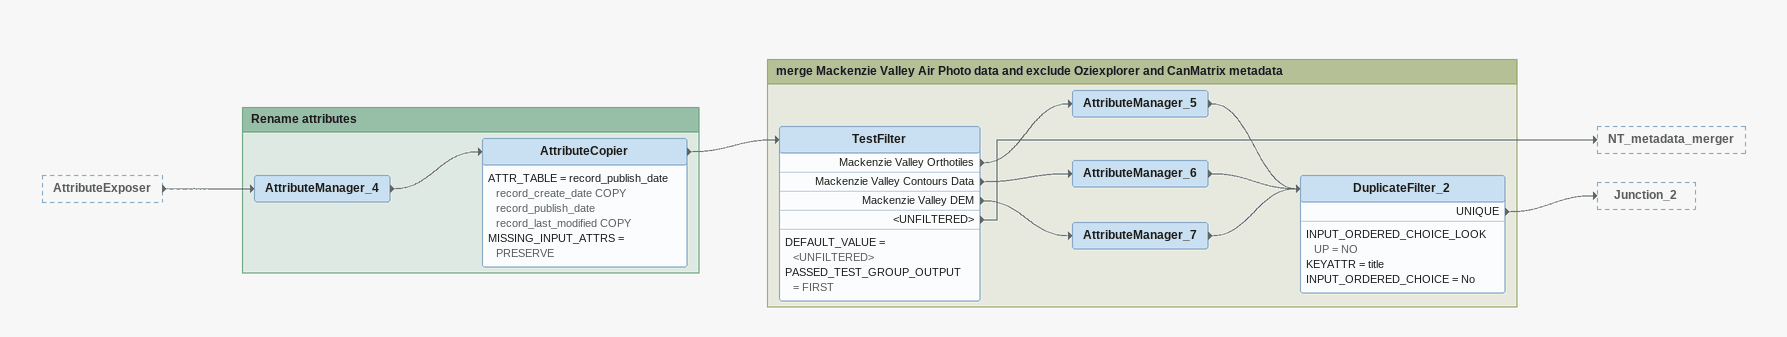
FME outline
AttributeExposer [outside]
    -> AttributeManager_4

Bookmark: Rename attributes
AttributeManager_4
    -> AttributeCopier
AttributeCopier
    ATTR_TABLE = record_publish_date record_create_date COPY  record_publish_date record_last_modified COPY
    MISSING_INPUT_ATTRS = PRESERVE
    -> TestFilter

Bookmark: merge Mackenzie Valley Air Photo data and exclude Oziexplorer and CanMatrix metadata
TestFilter
    DEFAULT_VALUE = <UNFILTERED>
    PASSED_TEST_GROUP_OUTPUT = FIRST
    Mackenzie Valley Orthotiles -> AttributeManager_5
    Mackenzie Valley Contours Data -> AttributeManager_6
    Mackenzie Valley DEM -> AttributeManager_7
    <UNFILTERED> -> NT_metadata_merger
AttributeManager_5
    -> DuplicateFilter_2
AttributeManager_6
    -> DuplicateFilter_2
AttributeManager_7
    -> DuplicateFilter_2
DuplicateFilter_2
    INPUT_ORDERED_CHOICE_LOOKUP = NO
    KEYATTR = title
    INPUT_ORDERED_CHOICE = No
    UNIQUE -> Junction_2
